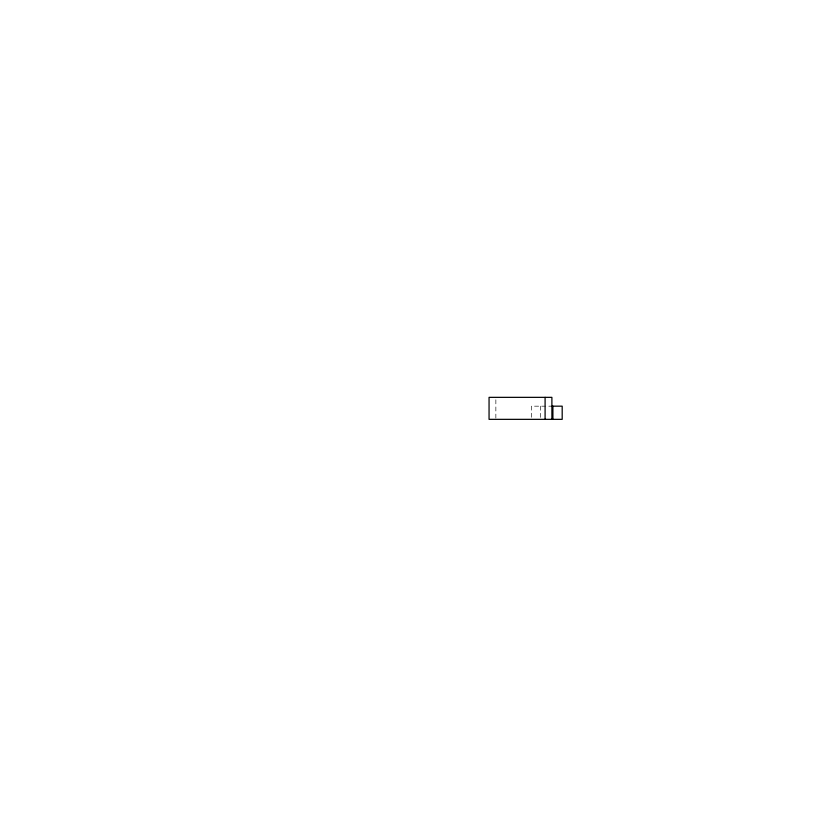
<?xml version="1.0" encoding="UTF-8"?>
<svg xmlns="http://www.w3.org/2000/svg" width="817" height="817" viewBox="0 0 817 817"><rect width="100%" height="100%" fill="white"/><g stroke="black" fill="none" stroke-linecap="round" stroke-linejoin="round"><path stroke-width="0.61" stroke-dasharray="4.08 3.06" d="M552.905 406.172L531.387 406.172L531.387 418.151M540.68 406.172L540.68 418.151M495.858 399.799L495.858 418.12"/><path stroke-width="1.23" d="M552.067 406.172L562.188 406.172L562.188 419.346L489.056 419.346L489.056 397.348L551.894 397.348L551.894 419.346M552.905 406.172L552.905 419.346M545.092 397.348L545.092 419.346"/></g></svg>
